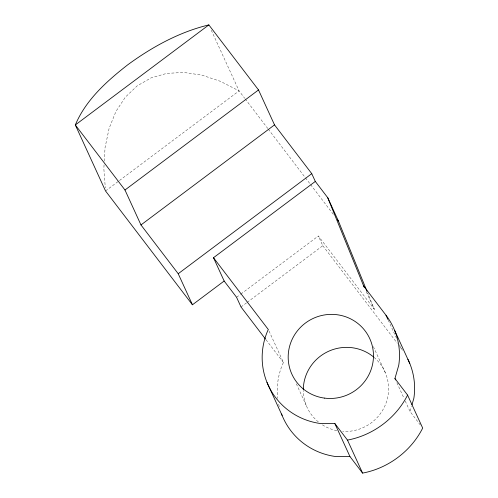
<?xml version="1.0" encoding="UTF-8"?>
<svg xmlns="http://www.w3.org/2000/svg" width="498" height="498" viewBox="0 0 498 498"><rect width="100%" height="100%" fill="white"/><g stroke="black" fill="none" stroke-linecap="round" stroke-linejoin="round"><path stroke-width="0.37" stroke-dasharray="2.49 1.87" d="M104.063 164.869L103.845 168.623L105.302 187.877M104.275 161.115L105.053 147.601L109.112 128.384L115.941 111.434L125.365 97.154L137.162 85.886L151.062 77.9L166.718 73.387L183.762 72.447L201.796 75.111L220.377 81.311L239.071 90.897L244.723 98.293M420.343 425.006L410.047 411.522L411.535 406.337M269.013 331.014L283.48 362.606L282.895 363.577A68.917 67.46 -24.6 0 0 277.728 398.338M105.532 190.958L239.071 90.897L210.785 29.114M236.569 297.281L240.285 294.492M240.908 294.032L318.365 235.996L374.309 309.277L367.592 292.768M241.013 306.986L246.591 302.809M247.207 302.342L322.804 245.701L318.365 235.996M245.19 98.909L267.787 128.503M268.26 129.119L304.975 177.213M305.442 177.83L310.148 183.992M310.621 184.609L333.685 214.819M322.804 245.701L397.329 343.309M399.689 346.396L401.102 348.251L399.496 344.74M266.019 339.742L283.48 362.606M388.247 320.164L396.601 338.422M366.235 291.629L374.309 309.277M396.869 382.738L403.94 398.182M405.229 400.99L410.047 411.522M373.363 346.602L385.577 373.282M296.329 383.796L306.295 405.559M401.108 348.245A68.786 67.336 -24.6 0 1 402.888 350.698M279.254 406.648A68.917 67.46 -24.6 0 1 278.426 402.876M374.104 357.402A42.803 41.9 -24.6 0 1 385.234 405.129A42.803 41.9 -24.6 0 1 342.68 431.399M336.816 430.646A42.803 41.9 -24.6 0 1 321.857 424.508M318.328 421.906A42.803 41.9 -24.6 0 1 303.294 390.575"/><path stroke-width="0.75" d="M395.58 379.93L394.939 378.524L398.767 365.183A68.786 67.336 -24.6 0 0 386 315.246L363.646 285.983L327.728 197.694L315.315 181.434L311.76 173.665L274.516 124.886L258.518 89.945L208.855 24.9C179.212 32.034 152.027 47.024 127.569 64.927C106.659 81.274 85.787 99.98 75.316 124.961L105.532 190.958L192.44 304.782L224.156 281.021L213.493 257.727L315.315 181.434M411.958 404.849L413.875 398.182A68.786 67.336 -24.6 0 0 407.912 359.276M394.939 378.524L407.576 395.076C395.91 418.258 372.971 435.339 347.48 440.101L334.849 423.555L320.843 423.568A68.917 67.46 -24.6 0 1 267.787 330.579L268.372 329.608L213.493 257.727M208.855 24.9L75.316 124.961L124.979 190.006L140.971 224.947L178.222 273.726L192.44 304.782M124.979 190.006L258.518 89.945M140.971 224.947L274.516 124.886M178.222 273.726L311.76 173.665M334.849 423.555L349.957 456.554L362.588 473.1C388.079 468.338 411.018 451.256 422.684 428.075L407.576 395.076M349.957 456.554L335.951 456.566A68.917 67.46 -24.6 0 1 281.551 413.987M337.451 219.755L338.391 220.988L367.014 291.33M224.156 281.021L236.569 297.281L241.013 306.986L265.546 339.126M394.659 330.435L409.767 363.434M385.994 315.253L387.923 319.467M327.728 197.694L338.391 220.988M363.646 285.983L364.293 287.396M347.48 440.101L362.588 473.1M266.996 382.408L282.105 415.407M303.288 389.834A42.803 41.9 -24.6 0 1 328.151 351.482A42.803 41.9 -24.6 0 1 373.544 356.929M324.628 398.126A42.803 41.9 -24.6 0 0 370.468 340.283A42.803 41.9 -24.6 0 0 297.387 330.859A42.803 41.9 -24.6 0 0 324.628 398.126"/></g></svg>
